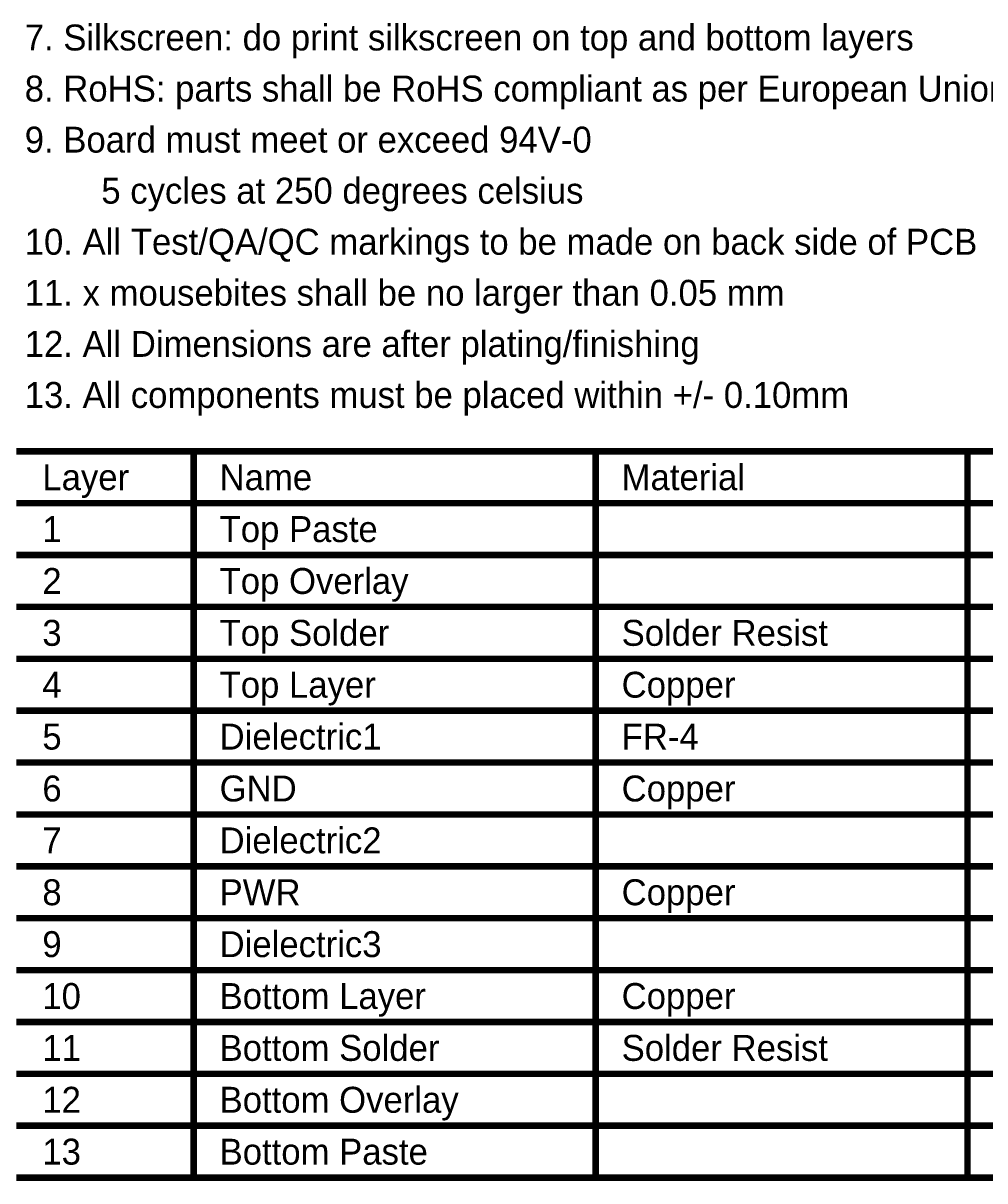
# Model space of a CAD drawing. Header units: millimetres. Extents: x 111 to 521, y 105 to 375.
# Drawn here: x 180.9 to 237.4, y 235.8 to 303.8 of the extents above; entities that cross this region are included whole.
import ezdxf

# ---------------------------------------------------------------- set-up
doc = ezdxf.new("R2010")
doc.units = ezdxf.units.MM
doc.layers.add('DrillDrawing', color=1, linetype='Continuous')

msp = doc.modelspace()

# ---------------------------------------------------------------- linework, layer by layer
at = {"layer": 'DrillDrawing', "const_width": 0.381}
for points in [[(180.536, 278.628), (295.821, 278.628)], [(190.947, 235.956), (190.947, 278.628)], [(214.563, 235.956), (214.563, 278.628)], [(236.401, 235.956), (236.401, 278.628)], [(180.536, 275.58), (295.821, 275.58)], [(180.536, 272.532), (190.947, 272.532)], [(190.947, 272.532), (214.563, 272.532)], [(214.563, 272.532), (236.401, 272.532)], [(236.401, 272.532), (252.907, 272.532)], [(180.536, 269.484), (190.947, 269.484)], [(190.947, 269.484), (214.563, 269.484)], [(214.563, 269.484), (236.401, 269.484)], [(236.401, 269.484), (252.907, 269.484)], [(180.536, 266.436), (190.947, 266.436)], [(190.947, 266.436), (214.563, 266.436)], [(214.563, 266.436), (236.401, 266.436)], [(236.401, 266.436), (252.907, 266.436)], [(180.536, 263.388), (190.947, 263.388)], [(190.947, 263.388), (214.563, 263.388)], [(214.563, 263.388), (236.401, 263.388)], [(236.401, 263.388), (252.907, 263.388)], [(180.536, 260.34), (190.947, 260.34)], [(190.947, 260.34), (214.563, 260.34)], [(214.563, 260.34), (236.401, 260.34)], [(236.401, 260.34), (252.907, 260.34)], [(180.536, 257.292), (190.947, 257.292)], [(190.947, 257.292), (214.563, 257.292)], [(214.563, 257.292), (236.401, 257.292)], [(236.401, 257.292), (252.907, 257.292)], [(180.536, 254.244), (190.947, 254.244)], [(190.947, 254.244), (214.563, 254.244)], [(214.563, 254.244), (236.401, 254.244)], [(236.401, 254.244), (252.907, 254.244)], [(180.536, 251.196), (190.947, 251.196)], [(190.947, 251.196), (214.563, 251.196)], [(214.563, 251.196), (236.401, 251.196)], [(236.401, 251.196), (252.907, 251.196)], [(180.536, 248.148), (190.947, 248.148)], [(190.947, 248.148), (214.563, 248.148)], [(214.563, 248.148), (236.401, 248.148)], [(236.401, 248.148), (252.907, 248.148)], [(180.536, 245.1), (190.947, 245.1)], [(190.947, 245.1), (214.563, 245.1)], [(214.563, 245.1), (236.401, 245.1)], [(236.401, 245.1), (252.907, 245.1)], [(180.536, 242.052), (190.947, 242.052)], [(190.947, 242.052), (214.563, 242.052)], [(214.563, 242.052), (236.401, 242.052)], [(236.401, 242.052), (252.907, 242.052)], [(180.536, 239.004), (190.947, 239.004)], [(190.947, 239.004), (214.563, 239.004)], [(214.563, 239.004), (236.401, 239.004)], [(236.401, 239.004), (252.907, 239.004)], [(180.536, 235.956), (190.947, 235.956)], [(190.947, 235.956), (214.563, 235.956)], [(214.563, 235.956), (236.401, 235.956)], [(236.401, 235.956), (252.907, 235.956)]]:
    msp.add_lwpolyline(points, dxfattribs=at)
at = {"layer": 'DrillDrawing', "const_width": 0.191}
for points in [[(190.852, 278.628, 1), (191.043, 278.628, 1)], [(214.468, 278.628, 1), (214.658, 278.628, 1)], [(236.306, 278.628, 1), (236.496, 278.628, 1)], [(190.852, 272.532, 1), (191.043, 272.532, 1)], [(190.852, 272.532, 1), (191.043, 272.532, 1)], [(214.468, 272.532, 1), (214.658, 272.532, 1)], [(214.468, 272.532, 1), (214.658, 272.532, 1)], [(236.306, 272.532, 1), (236.496, 272.532, 1)], [(236.306, 272.532, 1), (236.496, 272.532, 1)], [(190.852, 269.484, 1), (191.043, 269.484, 1)], [(190.852, 269.484, 1), (191.043, 269.484, 1)], [(214.468, 269.484, 1), (214.658, 269.484, 1)], [(214.468, 269.484, 1), (214.658, 269.484, 1)], [(236.306, 269.484, 1), (236.496, 269.484, 1)], [(236.306, 269.484, 1), (236.496, 269.484, 1)], [(190.852, 266.436, 1), (191.043, 266.436, 1)], [(190.852, 266.436, 1), (191.043, 266.436, 1)], [(214.468, 266.436, 1), (214.658, 266.436, 1)], [(214.468, 266.436, 1), (214.658, 266.436, 1)], [(236.306, 266.436, 1), (236.496, 266.436, 1)], [(236.306, 266.436, 1), (236.496, 266.436, 1)], [(190.852, 263.388, 1), (191.043, 263.388, 1)], [(190.852, 263.388, 1), (191.043, 263.388, 1)], [(214.468, 263.388, 1), (214.658, 263.388, 1)], [(214.468, 263.388, 1), (214.658, 263.388, 1)], [(236.306, 263.388, 1), (236.496, 263.388, 1)], [(236.306, 263.388, 1), (236.496, 263.388, 1)], [(190.852, 260.34, 1), (191.043, 260.34, 1)], [(190.852, 260.34, 1), (191.043, 260.34, 1)], [(214.468, 260.34, 1), (214.658, 260.34, 1)], [(214.468, 260.34, 1), (214.658, 260.34, 1)], [(236.306, 260.34, 1), (236.496, 260.34, 1)], [(236.306, 260.34, 1), (236.496, 260.34, 1)], [(190.852, 257.292, 1), (191.043, 257.292, 1)], [(190.852, 257.292, 1), (191.043, 257.292, 1)], [(214.468, 257.292, 1), (214.658, 257.292, 1)], [(214.468, 257.292, 1), (214.658, 257.292, 1)], [(236.306, 257.292, 1), (236.496, 257.292, 1)], [(236.306, 257.292, 1), (236.496, 257.292, 1)], [(190.852, 254.244, 1), (191.043, 254.244, 1)], [(190.852, 254.244, 1), (191.043, 254.244, 1)], [(214.468, 254.244, 1), (214.658, 254.244, 1)], [(214.468, 254.244, 1), (214.658, 254.244, 1)], [(236.306, 254.244, 1), (236.496, 254.244, 1)], [(236.306, 254.244, 1), (236.496, 254.244, 1)], [(190.852, 251.196, 1), (191.043, 251.196, 1)], [(190.852, 251.196, 1), (191.043, 251.196, 1)], [(214.468, 251.196, 1), (214.658, 251.196, 1)], [(214.468, 251.196, 1), (214.658, 251.196, 1)], [(236.306, 251.196, 1), (236.496, 251.196, 1)], [(236.306, 251.196, 1), (236.496, 251.196, 1)], [(190.852, 248.148, 1), (191.043, 248.148, 1)], [(190.852, 248.148, 1), (191.043, 248.148, 1)], [(214.468, 248.148, 1), (214.658, 248.148, 1)], [(214.468, 248.148, 1), (214.658, 248.148, 1)], [(236.306, 248.148, 1), (236.496, 248.148, 1)], [(236.306, 248.148, 1), (236.496, 248.148, 1)], [(190.852, 245.1, 1), (191.043, 245.1, 1)], [(190.852, 245.1, 1), (191.043, 245.1, 1)], [(214.468, 245.1, 1), (214.658, 245.1, 1)], [(214.468, 245.1, 1), (214.658, 245.1, 1)], [(236.306, 245.1, 1), (236.496, 245.1, 1)], [(236.306, 245.1, 1), (236.496, 245.1, 1)], [(190.852, 242.052, 1), (191.043, 242.052, 1)], [(190.852, 242.052, 1), (191.043, 242.052, 1)], [(214.468, 242.052, 1), (214.658, 242.052, 1)], [(214.468, 242.052, 1), (214.658, 242.052, 1)], [(236.306, 242.052, 1), (236.496, 242.052, 1)], [(236.306, 242.052, 1), (236.496, 242.052, 1)], [(190.852, 239.004, 1), (191.043, 239.004, 1)], [(190.852, 239.004, 1), (191.043, 239.004, 1)], [(214.468, 239.004, 1), (214.658, 239.004, 1)], [(214.468, 239.004, 1), (214.658, 239.004, 1)], [(236.306, 239.004, 1), (236.496, 239.004, 1)], [(236.306, 239.004, 1), (236.496, 239.004, 1)], [(190.852, 235.956, 1), (191.043, 235.956, 1)], [(190.852, 235.956, 1), (191.043, 235.956, 1)], [(190.852, 235.956, 1), (191.043, 235.956, 1)], [(214.468, 235.956, 1), (214.658, 235.956, 1)], [(214.468, 235.956, 1), (214.658, 235.956, 1)], [(214.468, 235.956, 1), (214.658, 235.956, 1)], [(236.306, 235.956, 1), (236.496, 235.956, 1)], [(236.306, 235.956, 1), (236.496, 235.956, 1)], [(236.306, 235.956, 1), (236.496, 235.956, 1)]]:
    msp.add_lwpolyline(points, format="xyb", close=True, dxfattribs=at)

# ---------------------------------------------------------------- texts
at = {"layer": 'DrillDrawing'}
for s, p in [('7. Silkscreen: do print silkscreen on top and bottom layers', (181.025, 302.175)), ('8. RoHS: parts shall be RoHS compliant as per European Union directive 2002/95/EC', (181.025, 299.175)), ('9. Board must meet or exceed 94V-0', (181.025, 296.175)), ('5 cycles at 250 degrees celsius', (185.525, 293.175)), ('10. All Test/QA/QC markings to be made on back side of PCB', (181.025, 290.175)), ('11. x mousebites shall be no larger than 0.05 mm', (181.025, 287.175)), ('12. All Dimensions are after plating/finishing', (181.025, 284.175)), ('13. All components must be placed within +/- 0.10mm', (181.025, 281.175)), ('Layer', (182.06, 276.342)), ('Name', (192.471, 276.342)), ('Material', (216.087, 276.342)), ('1', (182.06, 273.294)), ('Top Paste', (192.471, 273.294)), ('2', (182.06, 270.246)), ('Top Overlay', (192.471, 270.246)), ('3', (182.06, 267.198)), ('Top Solder', (192.471, 267.198)), ('Solder Resist', (216.087, 267.198)), ('4', (182.06, 264.15)), ('Top Layer', (192.471, 264.15)), ('Copper', (216.087, 264.15)), ('5', (182.06, 261.102)), ('Dielectric1', (192.471, 261.102)), ('FR-4', (216.087, 261.102)), ('6', (182.06, 258.054)), ('GND', (192.471, 258.054)), ('Copper', (216.087, 258.054)), ('7', (182.06, 255.006)), ('Dielectric2', (192.471, 255.006)), ('8', (182.06, 251.958)), ('PWR', (192.471, 251.958)), ('Copper', (216.087, 251.958)), ('9', (182.06, 248.91)), ('Dielectric3', (192.471, 248.91)), ('10', (182.06, 245.862)), ('Bottom Layer', (192.471, 245.862)), ('Copper', (216.087, 245.862)), ('11', (182.06, 242.814)), ('Bottom Solder', (192.471, 242.814)), ('Solder Resist', (216.087, 242.814)), ('12', (182.06, 239.766)), ('Bottom Overlay', (192.471, 239.766)), ('13', (182.06, 236.718)), ('Bottom Paste', (192.471, 236.718))]:
    msp.add_text(s, height=1.524, dxfattribs=at).set_placement(p)

doc.saveas('drawing.dxf')
